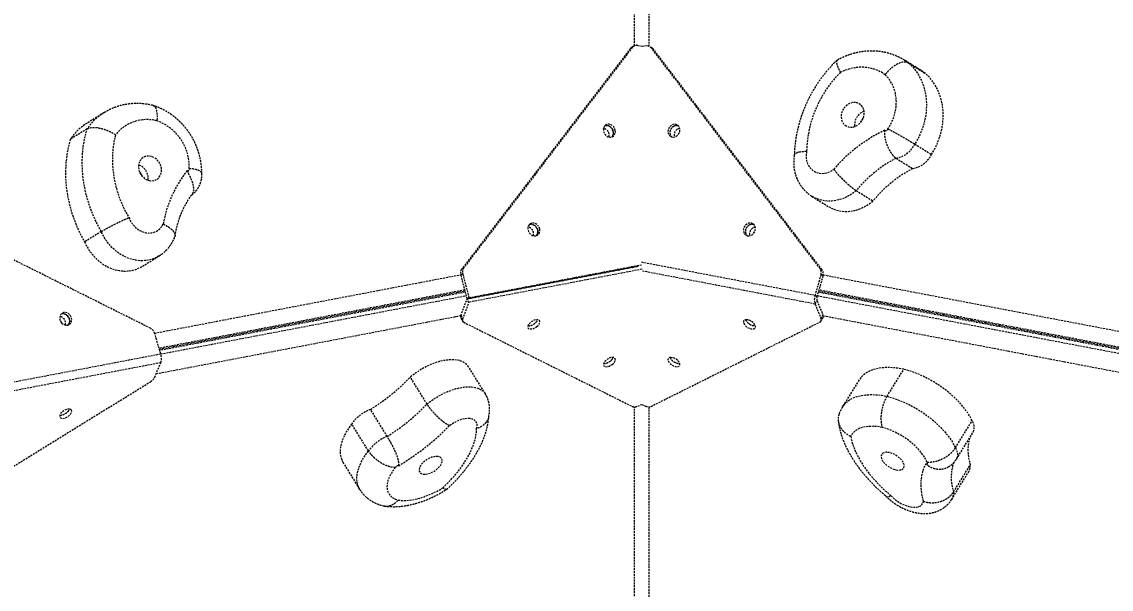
# Model space of a CAD drawing. Header units: millimetres. Extents: x -3485 to 2910, y -2710 to 2433.
# Drawn here: x -202 to 526, y -174 to 206 of the extents above; entities that cross this region are included whole.
import ezdxf

# ---------------------------------------------------------------- set-up
doc = ezdxf.new("R2010")
doc.units = ezdxf.units.MM
doc.linetypes.add('HIDDEN', pattern=[1.905, 1.27, -0.635])
for name, color, linetype in [('DIKOM_ОБЪЕКТ', 7, 'Continuous'), ('DIKOM_РАЗМЕР_ЗОНА', 7, 'Continuous'), ('DIKOM_РАЗМЕР_ОБЪЕКТА', 7, 'Continuous')]:
    doc.layers.add(name, color=color, linetype=linetype)
doc.styles.add('style1', font='arialbd.ttf', dxfattribs={"width": 0.8})
doc.dimstyles.new('1-50', dxfattribs={"dimtxt": 300, "dimasz": 200, "dimexe": 100, "dimexo": 0, "dimgap": 100, "dimtad": 1, "dimtxsty": 'style1', "dimcen": 200, "dimclrd": 7, "dimclre": 7, "dimclrt": 7, "dimadec": 1, "dimazin": 2, "dimtfac": 1, "dimtmove": 0, "dimatfit": 2, "dimfxl": 0, "dimlwd": 25, "dimlwe": 18, "dimarcsym": 0})

# ---------------------------------------------------------------- blocks, each defined once
blk = doc.blocks.new('*D1')
at = {"layer": 'Defpoints', "color": 0, "transparency": 16777216}
for p in [(945.52, 932.59), (-1315.58, -557.62), (667.32, -557.62)]:
    blk.add_point(p, dxfattribs=at)
at = {"layer": 'DIKOM_РАЗМЕР_ОБЪЕКТА', "color": 7, "lineweight": 18, "transparency": 16777216}
for p, q in [((945.52, 932.59), (-1415.58, 932.59)), ((667.32, -557.62), (-1415.58, -557.62))]:
    blk.add_line(p, q, dxfattribs=at)
at = {"layer": 'DIKOM_РАЗМЕР_ОБЪЕКТА', "color": 7, "lineweight": 25, "transparency": 16777216}
blk.add_line((-1315.58, 732.59), (-1315.58, -357.62), dxfattribs=at)
at = {"layer": 'DIKOM_РАЗМЕР_ОБЪЕКТА', "color": 7, "transparency": 16777216}
for points in [[(-1348.92, 732.59), (-1282.25, 732.59), (-1315.58, 932.59)], [(-1348.92, -357.62), (-1282.25, -357.62), (-1315.58, -557.62)]]:
    blk.add_solid(points, dxfattribs=at)
at = {"layer": 'DIKOM_РАЗМЕР_ОБЪЕКТА', "color": 7, "transparency": 16777216, "insert": (-1568.76, 187.48), "char_height": 300, "attachment_point": 5, "rotation": 90, "style": 'style1'}
blk.add_mtext('{\\fArial|b0|i0|c204|p34;1500}', dxfattribs=at)
blk = doc.blocks.new('*D3')
at = {"layer": 'Defpoints', "color": 0, "transparency": 16777216}
for p in [(1104.7, 2433.05), (-3035.21, -2058.94), (798.95, -2058.94)]:
    blk.add_point(p, dxfattribs=at)
at = {"layer": 'DIKOM_РАЗМЕР_ЗОНА', "color": 7, "lineweight": 18, "transparency": 16777216}
for p, q in [((1104.7, 2433.05), (-3135.21, 2433.05)), ((798.95, -2058.94), (-3135.21, -2058.94))]:
    blk.add_line(p, q, dxfattribs=at)
at = {"layer": 'DIKOM_РАЗМЕР_ЗОНА', "color": 7, "lineweight": 25, "transparency": 16777216}
blk.add_line((-3035.21, 2233.05), (-3035.21, -1858.94), dxfattribs=at)
at = {"layer": 'DIKOM_РАЗМЕР_ЗОНА', "color": 7, "transparency": 16777216}
for points in [[(-3068.54, 2233.05), (-3001.87, 2233.05), (-3035.21, 2433.05)], [(-3068.54, -1858.94), (-3001.87, -1858.94), (-3035.21, -2058.94)]]:
    blk.add_solid(points, dxfattribs=at)
at = {"layer": 'DIKOM_РАЗМЕР_ЗОНА', "color": 7, "transparency": 16777216, "insert": (-3288.38, 360.58), "char_height": 300, "attachment_point": 5, "rotation": 90, "style": 'style1'}
blk.add_mtext('{\\fArial|b0|i0|c204|p34;4500}', dxfattribs=at)

msp = doc.modelspace()

# ---------------------------------------------------------------- linework, layer by layer
at = {"layer": 'DIKOM_ОБЪЕКТ', "color": 7, "linetype": 'HIDDEN', "lineweight": 15}
for p, q in [((207.135, 189.845), (207.125, 419.206)), ((216.598, 419.208), (216.608, 189.54)), ((206.599, 189.571), (205.257, 188.742)), ((209.228, 190.074), (213.193, 189.461)), ((214.995, 189.674), (211.888, 189.307)), ((204.268, 187.843), (91.656, 40.424)), ((205.61, 188.672), (92.997, 41.254)), ((205.61, 188.672), (204.268, 187.843)), ((218.812, 188.322), (217.471, 189.151)), ((331.071, 40.849), (218.46, 188.252)), ((219.801, 187.423), (218.46, 188.252)), ((332.413, 40.02), (219.801, 187.423)), ((387.528, 180.17), (390.356, 178.236)), ((398.728, 173.249), (387.547, 180.159)), ((390.356, 178.236), (401.537, 171.327)), ((401.537, 171.327), (398.728, 173.249)), ((-147.436, 145.064), (-158.616, 138.154)), ((-158.713, 134.202), (-169.893, 127.292)), ((394.426, 124.028), (405.607, 117.119)), ((381.881, 114.634), (393.062, 107.725)), ((-116.349, 0.895), (-299.096, 92.25)), ((325.737, 89.098), (336.918, 82.189)), ((355.257, 92.941), (366.438, 86.031)), ((-149.19, 65.567), (-160.37, 58.656)), ((-121.742, 42.334), (-110.562, 49.244)), ((211.877, 45.221), (327.743, 23.1)), ((-113.557, -2.348), (90.909, 36.711)), ((92.317, 37.25), (90.976, 36.421)), ((90.976, 36.421), (95.098, 20.534)), ((91.656, 40.424), (92.997, 41.254)), ((92.317, 37.25), (96.439, 21.363)), ((95.098, 20.534), (209.501, 42.387)), ((209.501, 42.292), (95.098, 20.439)), ((96.439, 21.363), (212.139, 43.464)), ((212.144, 40.37), (96.439, 18.268)), ((327.743, 17.099), (211.888, 39.218)), ((331.706, 36.683), (327.743, 23.1)), ((331.071, 40.849), (332.413, 40.02)), ((333.048, 35.854), (331.706, 36.683)), ((333.219, 36.651), (537.745, -2.401)), ((333.048, 35.854), (329.085, 22.271)), ((93.551, 26.497), (-110.588, -12.499)), ((-110.429, -13.042), (93.692, 25.951)), ((93.94, 24.998), (-110.153, -13.989)), ((-109.482, -16.288), (94.54, 22.686)), ((327.743, 23.1), (329.085, 22.271)), ((329.21, 22.698), (533.247, -16.261)), ((533.989, -13.975), (329.88, 24.997)), ((330.157, 25.944), (534.294, -13.034)), ((534.469, -12.494), (330.315, 26.487)), ((90.977, 9.347), (95.098, 20.439)), ((92.319, 7.176), (96.439, 18.268)), ((95.098, 20.534), (96.439, 21.363)), ((96.439, 18.268), (95.098, 20.439)), ((327.743, 17.099), (329.085, 19.27)), ((327.743, 17.099), (331.708, 7.48)), ((329.085, 19.27), (333.049, 9.651)), ((90.911, 9.149), (-112.621, -29.732)), ((90.977, 9.347), (92.319, 7.176)), ((91.022, 7.646), (92.364, 5.475)), ((331.708, 7.48), (333.049, 9.651)), ((331.708, 5.663), (333.049, 7.834)), ((536.713, -29.766), (333.223, 9.088)), ((92.999, 4.912), (205.62, -51.383)), ((218.142, -51.38), (331.073, 5.101)), ((-109.512, -16.184), (-113.477, -2.601)), ((-234.176, -40.007), (-109.512, -16.184)), ((-109.512, -22.184), (-234.176, -46.007)), ((-113.475, -31.803), (-109.512, -22.184)), ((107.446, -43.012), (96.264, -24.922)), ((375.85, -44.597), (387.03, -26.506)), ((-298.548, -147.476), (-116.346, -34.852)), ((68.501, -49.797), (57.32, -31.707)), ((357.205, -33.683), (346.025, -51.774)), ((209.238, -51.131), (211.884, -50.06)), ((211.883, -50.06), (214.524, -51.128)), ((41.877, -71.432), (30.696, -53.343)), ((207.152, -191.32), (207.146, -51.635)), ((216.618, -51.633), (216.624, -191.32)), ((29.332, -81.115), (18.15, -63.025)), ((421.521, -79.038), (432.701, -60.947)), ((422.292, -86.552), (433.471, -68.462)), ((12.294, -88.789), (23.475, -106.878)), ((420.311, -108.57), (431.491, -90.48)), ((419.044, -113.578), (430.224, -95.487))]:
    msp.add_line(p, q, dxfattribs=at)
at = {"layer": 'DIKOM_ОБЪЕКТ', "color": 7, "linetype": 'HIDDEN', "lineweight": 15, "flags": 128}
for points in [[(374.587, 170.446), (372.046, 172.08), (369.327, 173.406), (366.458, 174.412), (363.467, 175.088), (360.384, 175.426), (357.24, 175.424), (354.066, 175.081), (350.895, 174.401), (347.757, 173.39), (344.684, 172.059)], [(390.356, 178.236), (392.769, 175.871), (394.941, 173.25), (396.854, 170.393), (398.494, 167.324), (399.846, 164.068), (400.9, 160.65), (401.648, 157.099), (402.084, 153.443), (402.203, 149.712), (402.005, 145.935), (401.492, 142.144), (400.667, 138.368), (399.538, 134.639), (398.114, 130.987), (396.405, 127.44), (394.426, 124.028)], [(376.402, 134.182), (378.083, 136.948), (379.49, 139.856), (380.606, 142.869), (381.415, 145.95), (381.909, 149.06), (382.08, 152.16), (381.928, 155.211), (381.453, 158.174), (380.661, 161.013), (379.563, 163.692), (378.173, 166.178), (376.507, 168.438), (374.587, 170.446)], [(405.607, 117.119), (407.586, 120.531), (409.294, 124.077), (410.719, 127.73), (411.848, 131.459), (412.673, 135.234), (413.186, 139.026), (413.383, 142.802), (413.264, 146.534), (412.829, 150.19), (412.081, 153.741), (411.027, 157.158), (409.674, 160.415), (408.035, 163.484), (406.121, 166.34), (403.95, 168.962), (401.537, 171.327)], [(347.897, 136.624), (349.18, 135.876), (350.616, 135.447), (352.146, 135.352), (353.707, 135.596), (355.236, 136.17), (356.669, 137.049), (357.949, 138.198), (359.022, 139.569), (359.845, 141.107), (360.385, 142.748), (360.618, 144.425), (360.536, 146.071), (360.142, 147.616), (359.451, 148.998), (358.493, 150.161), (357.307, 151.057), (355.94, 151.648), (354.45, 151.912), (352.896, 151.837), (351.343, 151.426), (349.855, 150.695), (348.491, 149.676), (347.308, 148.41), (346.355, 146.948), (345.67, 145.35), (345.282, 143.682), (345.206, 142.012), (345.445, 140.409), (345.99, 138.937), (346.819, 137.658), (347.897, 136.624)], [(-149.19, 65.567), (-151.897, 70.556), (-154.301, 75.686), (-156.393, 80.931), (-158.163, 86.268), (-159.601, 91.671), (-160.701, 97.114), (-161.458, 102.572), (-161.869, 108.02), (-161.931, 113.431), (-161.645, 118.779), (-161.01, 124.041), (-160.032, 129.19), (-158.713, 134.202)], [(194.241, 133.259), (193.858, 134.466), (193.186, 135.557), (192.28, 136.442), (191.213, 137.051), (190.072, 137.334), (188.949, 137.267), (187.934, 136.857), (187.111, 136.137), (186.546, 135.164), (186.285, 134.019), (186.349, 132.793), (186.732, 131.585), (187.404, 130.495), (188.31, 129.61), (189.377, 129.001), (190.518, 128.718), (191.641, 128.785), (192.655, 129.195), (193.478, 129.915), (194.043, 130.888), (194.305, 132.033), (194.241, 133.259)], [(191.962, 128.873), (192.216, 129.169), (192.75, 130.164), (192.978, 131.322), (192.88, 132.551), (192.464, 133.751), (191.764, 134.823), (190.838, 135.682), (189.759, 136.258), (188.615, 136.505), (187.499, 136.401), (187.293, 136.34)], [(187.309, 136.357), (187.607, 136.438), (188.73, 136.504), (189.872, 136.222), (190.939, 135.613), (191.845, 134.728), (192.517, 133.637), (192.9, 132.43), (192.963, 131.204), (192.702, 130.058), (192.137, 129.086), (191.94, 128.866)], [(232.982, 128.716), (234.127, 128.925), (235.217, 129.468), (236.164, 130.301), (236.89, 131.355), (237.338, 132.545), (237.471, 133.775), (237.277, 134.946), (236.773, 135.962), (236, 136.742), (235.02, 137.221), (233.913, 137.361), (232.767, 137.152), (231.677, 136.609), (230.731, 135.777), (230.004, 134.723), (229.556, 133.532), (229.424, 132.302), (229.617, 131.131), (230.121, 130.115), (230.894, 129.336), (231.874, 128.856), (232.982, 128.716)], [(235.254, 136.532), (236.362, 136.392), (236.433, 136.37)], [(-169.893, 127.292), (-171.212, 122.279), (-172.19, 117.13), (-172.825, 111.869), (-173.111, 106.52), (-173.049, 101.109), (-172.639, 95.662), (-171.881, 90.204), (-170.781, 84.761), (-169.343, 79.358), (-167.573, 74.021), (-165.481, 68.775), (-163.077, 63.646), (-160.37, 58.656)], [(-139.724, 130.254), (-140.724, 125.815), (-141.406, 121.263), (-141.765, 116.619), (-141.8, 111.911), (-141.51, 107.162), (-140.897, 102.398), (-139.965, 97.645), (-138.718, 92.929), (-137.163, 88.274), (-135.308, 83.705), (-133.163, 79.248), (-130.74, 74.926)], [(322.135, 119.322), (321.793, 117.095), (321.792, 114.891), (322.134, 112.769), (322.808, 110.789), (323.796, 109.004), (325.071, 107.463), (326.598, 106.208), (328.335, 105.274), (330.235, 104.686), (332.246, 104.46), (334.312, 104.604), (336.378, 105.111), (338.385, 105.97), (340.281, 107.155)], [(-117.263, 99.722), (-115.702, 99.517), (-114.18, 99.652), (-112.759, 100.121), (-111.498, 100.905), (-110.448, 101.971), (-109.651, 103.276), (-109.142, 104.766), (-108.94, 106.381), (-109.053, 108.054), (-109.478, 109.717), (-110.197, 111.302), (-111.18, 112.744), (-112.386, 113.983), (-113.768, 114.97), (-115.268, 115.663), (-116.824, 116.035), (-118.373, 116.07), (-119.852, 115.766), (-121.2, 115.137), (-122.362, 114.207), (-123.29, 113.016), (-123.946, 111.611), (-124.304, 110.05), (-124.348, 108.398), (-124.078, 106.721), (-123.503, 105.089), (-122.648, 103.568), (-121.547, 102.22), (-120.246, 101.101), (-118.798, 100.257), (-117.263, 99.722)], [(355.257, 92.941), (352.767, 91.015), (350.132, 89.371), (347.384, 88.027), (344.557, 87.001), (341.686, 86.305), (338.806, 85.947), (335.953, 85.933), (333.163, 86.262), (330.468, 86.93), (327.904, 87.929), (325.691, 89.127)], [(336.918, 82.189), (339.084, 81.02), (341.649, 80.021), (344.343, 79.352), (347.134, 79.024), (349.987, 79.038), (352.866, 79.395), (355.737, 80.092), (358.564, 81.118), (361.312, 82.462), (363.948, 84.106), (366.438, 86.031)], [(-130.74, 74.926), (-129.816, 72.81), (-128.597, 70.838), (-127.119, 69.064), (-125.422, 67.537), (-123.551, 66.298), (-121.559, 65.381), (-119.5, 64.811), (-117.429, 64.604), (-115.405, 64.766), (-113.482, 65.292), (-111.713, 66.167), (-110.146, 67.368), (-108.825, 68.863), (-107.785, 70.609)], [(-110.575, 49.236), (-112.38, 48.241), (-114.924, 47.196), (-117.602, 46.481), (-120.381, 46.103), (-123.227, 46.069), (-126.105, 46.378), (-128.979, 47.027), (-131.815, 48.007), (-134.576, 49.307), (-137.23, 50.91), (-139.742, 52.797), (-142.083, 54.944), (-144.223, 57.325), (-146.136, 59.911), (-147.799, 62.67), (-149.19, 65.567)], [(143.771, 67.189), (143.388, 68.397), (142.716, 69.487), (141.81, 70.372), (140.743, 70.981), (139.601, 71.264), (138.478, 71.197), (137.464, 70.787), (136.641, 70.067), (136.076, 69.094), (135.815, 67.949), (135.878, 66.723), (136.261, 65.515), (136.933, 64.425), (137.839, 63.54), (138.906, 62.931), (140.048, 62.648), (141.171, 62.715), (142.185, 63.125), (143.008, 63.845), (143.573, 64.818), (143.834, 65.963), (143.771, 67.189)], [(141.502, 62.807), (141.752, 63.097), (142.286, 64.092), (142.514, 65.251), (142.416, 66.48), (142, 67.679), (141.3, 68.752), (140.373, 69.611), (139.294, 70.187), (138.151, 70.433), (137.035, 70.33), (136.818, 70.265)], [(136.838, 70.287), (137.137, 70.368), (138.26, 70.434), (139.401, 70.152), (140.468, 69.543), (141.374, 68.658), (142.046, 67.567), (142.429, 66.36), (142.493, 65.134), (142.232, 63.988), (141.667, 63.016), (141.469, 62.796)], [(283.452, 62.653), (284.597, 62.863), (285.687, 63.406), (286.634, 64.238), (287.36, 65.292), (287.808, 66.482), (287.941, 67.713), (287.747, 68.883), (287.243, 69.9), (286.47, 70.679), (285.49, 71.158), (284.383, 71.299), (283.238, 71.089), (282.147, 70.546), (281.201, 69.714), (280.474, 68.66), (280.026, 67.47), (279.894, 66.239), (280.087, 65.068), (280.591, 64.052), (281.364, 63.273), (282.344, 62.793), (283.452, 62.653)], [(285.724, 70.469), (286.832, 70.329), (286.903, 70.307)], [(-160.37, 58.656), (-158.979, 55.759), (-157.316, 53.001), (-155.403, 50.415), (-153.263, 48.034), (-150.922, 45.886), (-148.41, 44), (-145.756, 42.396), (-142.995, 41.097), (-140.16, 40.116), (-137.285, 39.468), (-134.407, 39.159), (-131.561, 39.193), (-128.782, 39.57), (-126.104, 40.286), (-123.56, 41.331), (-121.742, 42.334)], [(-175.695, 4.473), (-174.75, 3.638), (-173.661, 3.091), (-172.516, 2.878), (-171.408, 3.014), (-170.426, 3.49), (-169.65, 4.266), (-169.143, 5.28), (-168.945, 6.449), (-169.074, 7.68), (-169.518, 8.871), (-170.242, 9.927), (-171.187, 10.762), (-172.276, 11.309), (-173.421, 11.523), (-174.529, 11.386), (-175.511, 10.911), (-176.287, 10.135), (-176.794, 9.121), (-176.992, 7.951), (-176.863, 6.721), (-176.419, 5.529), (-175.695, 4.473)], [(-175.955, 10.531), (-175.871, 10.557), (-174.762, 10.694), (-173.617, 10.48), (-172.528, 9.933), (-171.584, 9.098), (-170.86, 8.042), (-170.416, 6.85), (-170.287, 5.62), (-170.484, 4.451), (-170.991, 3.437), (-171.324, 3.04)], [(-171.34, 3.035), (-171.067, 3.35), (-170.533, 4.345), (-170.305, 5.503), (-170.403, 6.732), (-170.819, 7.932), (-171.519, 9.004), (-172.446, 9.863), (-173.525, 10.439), (-174.668, 10.686), (-175.784, 10.582), (-175.952, 10.534)], [(141.801, 1.995), (142.709, 2.821), (143.384, 3.702), (143.771, 4.567), (143.838, 5.346), (143.581, 5.975), (143.019, 6.404), (142.199, 6.598), (141.186, 6.541), (140.064, 6.238), (138.922, 5.713), (137.854, 5.009), (136.946, 4.183), (136.271, 3.301), (135.884, 2.436), (135.817, 1.658), (136.074, 1.028), (136.636, 0.599), (137.456, 0.406), (138.468, 0.463), (139.591, 0.766), (140.732, 1.291), (141.801, 1.995)], [(281.947, 6.623), (281.038, 6.532), (280.363, 6.197), (279.976, 5.644), (279.909, 4.92), (280.167, 4.082), (280.728, 3.199), (281.549, 2.342), (282.561, 1.58), (283.683, 0.975), (284.825, 0.576), (285.893, 0.416), (286.802, 0.508), (287.477, 0.843), (287.863, 1.395), (287.931, 2.12), (287.673, 2.957), (287.111, 3.841), (286.291, 4.698), (285.279, 5.46), (284.156, 6.065), (283.015, 6.463), (281.947, 6.623)], [(96.264, -24.922), (95.725, -24.153), (94.521, -22.921), (93.034, -21.901), (91.283, -21.106), (89.288, -20.546), (87.076, -20.229), (84.673, -20.157), (82.108, -20.332), (79.414, -20.752), (76.623, -21.411), (73.771, -22.301), (70.891, -23.412), (68.02, -24.73), (65.193, -26.237), (62.445, -27.917), (59.81, -29.748), (57.32, -31.707)], [(192.275, -23.236), (193.183, -22.409), (193.858, -21.528), (194.245, -20.663), (194.313, -19.884), (194.055, -19.255), (193.493, -18.826), (192.673, -18.632), (191.661, -18.689), (190.538, -18.992), (189.397, -19.517), (188.328, -20.221), (187.42, -21.047), (186.745, -21.929), (186.358, -22.794), (186.291, -23.573), (186.548, -24.202), (187.11, -24.631), (187.93, -24.825), (188.943, -24.768), (190.065, -24.464), (191.207, -23.94), (192.275, -23.236)], [(231.481, -18.617), (230.572, -18.708), (229.897, -19.043), (229.51, -19.596), (229.443, -20.32), (229.701, -21.158), (230.262, -22.041), (231.083, -22.898), (232.095, -23.66), (233.217, -24.265), (234.359, -24.663), (235.427, -24.824), (236.336, -24.732), (237.011, -24.397), (237.397, -23.845), (237.465, -23.12), (237.207, -22.283), (236.645, -21.399), (235.825, -20.542), (234.813, -19.78), (233.69, -19.175), (232.549, -18.777), (231.481, -18.617)], [(387.03, -26.506), (383.226, -25.853), (379.557, -25.473), (376.053, -25.371), (372.742, -25.547), (369.649, -25.999), (366.799, -26.723), (364.216, -27.715), (361.919, -28.967), (359.927, -30.467), (358.256, -32.205), (357.205, -33.683)], [(432.701, -60.947), (431.302, -58.253), (429.617, -55.534), (427.662, -52.813), (425.45, -50.112), (423.001, -47.452), (420.333, -44.855), (417.469, -42.342), (414.432, -39.934), (411.245, -37.649), (407.936, -35.506), (404.53, -33.523), (401.055, -31.715), (397.539, -30.097), (394.01, -28.682), (390.498, -27.482), (387.03, -26.506)], [(68.501, -49.797), (70.991, -47.838), (73.626, -46.007), (76.374, -44.327), (79.201, -42.819), (82.072, -41.502), (84.952, -40.391), (87.805, -39.5), (90.595, -38.841), (93.289, -38.422), (95.854, -38.246), (98.257, -38.318), (100.47, -38.636), (102.464, -39.195), (104.215, -39.99), (105.702, -41.01), (106.906, -42.243), (107.444, -43.01)], [(346.027, -51.771), (347.077, -50.295), (348.748, -48.558), (350.74, -47.057), (353.036, -45.806), (355.62, -44.814), (358.469, -44.089), (361.562, -43.637), (364.874, -43.462), (368.378, -43.564), (372.046, -43.944), (375.85, -44.597)], [(375.85, -44.597), (379.318, -45.573), (382.831, -46.773), (386.359, -48.188), (389.875, -49.805), (393.35, -51.613), (396.756, -53.597), (400.066, -55.739), (403.252, -58.024), (406.29, -60.433), (409.154, -62.946), (411.821, -65.542), (414.271, -68.202), (416.482, -70.903), (418.438, -73.625), (420.122, -76.343), (421.521, -79.038)], [(-169.018, -54.136), (-169.401, -53.582), (-170.073, -53.244), (-170.979, -53.15), (-172.046, -53.307), (-173.187, -53.703), (-174.31, -54.306), (-175.324, -55.066), (-176.147, -55.923), (-176.712, -56.806), (-176.974, -57.645), (-176.91, -58.371), (-176.527, -58.925), (-175.855, -59.263), (-174.949, -59.357), (-173.883, -59.2), (-172.741, -58.804), (-171.618, -58.202), (-170.604, -57.441), (-169.781, -56.584), (-169.216, -55.701), (-168.955, -54.862), (-169.018, -54.136)], [(18.15, -63.025), (16.172, -65.746), (14.463, -68.466), (13.038, -71.164), (11.909, -73.817), (11.085, -76.405), (10.572, -78.907), (10.374, -81.302), (10.493, -83.572), (10.928, -85.697), (11.676, -87.66), (12.294, -88.789)], [(101.623, -66.231), (101.965, -64.749), (101.965, -63.386), (101.624, -62.18), (100.95, -61.165), (99.962, -60.367), (98.687, -59.808), (97.16, -59.505), (95.423, -59.464), (93.523, -59.688), (91.512, -60.17), (89.446, -60.897), (87.38, -61.849), (85.373, -63), (83.477, -64.319)], [(372.625, -65.382), (369.651, -64.914), (366.804, -64.688), (364.112, -64.708), (361.602, -64.971), (359.298, -65.477), (357.225, -66.22), (355.401, -67.191), (353.847, -68.383), (352.576, -69.782), (351.603, -71.376)], [(402.578, -88.636), (401.495, -86.433), (400.118, -84.202), (398.465, -81.972), (396.556, -79.769), (394.416, -77.622), (392.072, -75.557), (389.552, -73.601), (386.888, -71.778), (384.115, -70.11), (381.265, -68.619), (378.377, -67.324), (375.484, -66.24), (372.625, -65.382)], [(79.073, -105.794), (82.421, -102.529), (85.547, -99.199), (88.435, -95.82), (91.069, -92.411), (93.435, -88.989), (95.52, -85.575), (97.314, -82.184), (98.805, -78.837), (99.988, -75.551), (100.854, -72.343), (101.4, -69.231), (101.623, -66.231)], [(351.603, -71.376), (352.253, -74.521), (353.222, -77.756), (354.506, -81.064), (356.096, -84.427), (357.986, -87.826), (360.163, -91.245), (362.618, -94.664), (365.336, -98.065), (368.303, -101.43), (371.503, -104.741), (374.919, -107.98), (378.533, -111.13)], [(421.521, -79.038), (422.235, -80.467), (422.722, -81.855), (422.973, -83.178), (422.984, -84.416), (422.756, -85.547), (422.291, -86.554), (422.29, -86.555)], [(23.475, -106.88), (22.857, -105.75), (22.109, -103.786), (21.674, -101.661), (21.555, -99.392), (21.753, -96.997), (22.266, -94.495), (23.09, -91.907), (24.22, -89.253), (25.644, -86.555), (27.353, -83.835), (29.332, -81.115)], [(75.861, -84.885), (74.578, -84.82), (73.142, -84.998), (71.612, -85.412), (70.051, -86.046), (68.522, -86.873), (67.089, -87.859), (65.809, -88.965), (64.736, -90.144), (63.912, -91.349), (63.373, -92.53), (63.14, -93.639), (63.222, -94.63), (63.616, -95.463), (64.306, -96.104), (65.264, -96.527), (66.451, -96.714), (67.817, -96.657), (69.308, -96.359), (70.861, -95.833), (72.414, -95.099), (73.903, -94.187), (75.266, -93.136), (76.449, -91.988), (77.402, -90.79), (78.087, -89.591), (78.475, -88.44), (78.551, -87.384), (78.312, -86.467), (77.767, -85.726), (76.939, -85.192), (75.861, -84.885)], [(381.822, -93.759), (383.262, -93.945), (384.551, -93.887), (385.636, -93.588), (386.473, -93.061), (387.027, -92.326), (387.276, -91.414), (387.21, -90.362), (386.832, -89.214), (386.156, -88.016), (385.211, -86.817), (384.035, -85.666), (382.676, -84.611), (381.19, -83.695), (379.638, -82.955), (378.084, -82.421), (376.59, -82.116), (375.219, -82.052), (374.026, -82.231), (373.06, -82.646), (372.361, -83.281), (371.957, -84.108), (371.864, -85.095), (372.088, -86.201), (372.618, -87.381), (373.433, -88.585), (374.499, -89.766), (375.773, -90.874), (377.202, -91.865), (378.729, -92.698), (380.29, -93.338), (381.822, -93.759)], [(47.356, -92.185), (45.675, -94.415), (44.268, -96.647), (43.152, -98.854), (42.343, -101.008), (41.849, -103.083), (41.677, -105.051), (41.83, -106.89), (42.305, -108.574), (43.096, -110.085), (44.194, -111.401), (45.585, -112.508), (47.25, -113.39), (49.17, -114.037)], [(400.161, -114.798), (399.354, -111.257), (398.839, -107.807), (398.616, -104.461), (398.685, -101.231), (399.048, -98.128), (399.702, -95.162), (400.646, -92.345), (401.876, -89.685)], [(401.876, -89.685), (402.184, -89.744), (402.455, -89.737), (402.671, -89.665), (402.816, -89.533), (402.881, -89.35), (402.862, -89.13), (402.758, -88.886), (402.578, -88.636)], [(49.17, -114.037), (51.712, -114.262), (54.431, -114.241), (57.3, -113.976), (60.291, -113.47), (63.373, -112.726), (66.517, -111.753), (69.691, -110.56), (72.862, -109.16), (76, -107.566), (79.073, -105.794)], [(378.533, -111.13), (380.073, -112.665), (381.82, -114.104), (383.728, -115.409), (385.743, -116.543), (387.811, -117.476), (389.875, -118.182), (391.878, -118.642), (393.766, -118.842), (395.486, -118.778), (396.992, -118.452), (398.243, -117.871), (399.204, -117.053), (399.849, -116.019), (400.161, -114.798)]]:
    msp.add_lwpolyline(points, dxfattribs=at)
at = {"layer": 'DIKOM_ОБЪЕКТ', "color": 7, "linetype": 'HIDDEN', "lineweight": 15}
for centre, radius, start, end in [((208.578, 186.38), 3.75, 80.022727, 142.324598), ((215.501, 185.974), 3.735, 37.594289, 97.776153), ((207.193, 185.619), 3.675, 121.787279, 142.747969), ((216.877, 185.198), 3.675, 37.257301, 58.212486), ((399.538, 117.416), 77.426, 135.109721, 178.58946), ((363.801, 136.905), 9.651, 109.701264, 186.868839), ((-127.788, 113.379), 37.283, 121.910085, 146.045758), ((-118.635, 113.51), 26.928, 75.924744, 141.552562), ((-122.951, 108.943), 32.553, 358.078078, 70.502444), ((362.96, 137.424), 4.894, 128.658123, 167.911979), ((-138.924, 106.423), 37.344, 121.823631, 146.025132), ((185.679, 130.159), 4.502, 342.549678, 81.099025), ((235.434, 131.796), 4.678, 113.933621, 218.415002), ((235.514, 131.81), 4.73, 93.147854, 218.303235), ((235.321, 132.718), 3.8, 72.579405, 118.018238), ((237.855, 130.16), 4.304, 146.761138, 198.116476), ((237.972, 130.357), 4.3, 98.087989, 149.823667), ((418.361, 40.843), 102.44, 115.466974, 139.659176), ((375.1, 134.386), 1.318, 233.353422, 351.078347), ((378.711, 131.941), 17.595, 280.37908, 333.272226), ((389.892, 125.032), 17.595, 280.37908, 333.272226), ((-127.537, 101.078), 9.647, 353.117448, 70.322552), ((422.398, 37.724), 86.929, 117.780527, 140.566031), ((-126.711, 101.589), 4.905, 12.139865, 51.300135), ((-30.866, 57.651), 78.002, 141.384505, 170.437836), ((-91.439, 107.389), 1.122, 250.477538, 24.316172), ((433.578, 30.815), 86.929, 117.780527, 140.566031), ((135.215, 64.088), 4.502, 342.547076, 81.183538), ((285.909, 65.736), 4.677, 113.926004, 218.514537), ((285.984, 65.747), 4.73, 93.148264, 218.302825), ((285.798, 66.655), 3.802, 72.766376, 118.012463), ((288.331, 64.098), 4.304, 146.760667, 198.116947), ((288.449, 64.295), 4.301, 98.179309, 149.820235), ((95.446, 37.721), 4.655, 144.499844, 196.217428), ((96.787, 38.55), 4.655, 144.498843, 196.218429), ((327.247, 38.135), 4.69, 341.969548, 35.3695), ((328.589, 37.305), 4.69, 341.969214, 35.369517), ((336.92, 20.1), 9.655, 161.897812, 198.107199), ((333.674, 20.771), 4.828, 161.899845, 198.105166), ((-177.601, 4.343), 4.5, 342.482393, 80.866484), ((92.698, 8.541), 1.9, 154.909418, 208.116652), ((330.24, 6.598), 1.713, 299.104084, 31.002592), ((331.307, 8.742), 1.965, 332.472272, 27.535699), ((-118.973, -4.187), 5.72, 16.09934, 62.692178), ((93.796, 6.386), 1.675, 151.864949, 241.5903), ((136.157, 9.441), 6.849, 268.122853, 335.305431), ((136.313, 8.603), 6.012, 266.400161, 304.804447), ((136.851, 8.958), 6.031, 298.67413, 336.756678), ((287.594, 9.466), 6.856, 204.733107, 271.836995), ((286.906, 8.964), 6.023, 203.133111, 241.346681), ((287.453, 8.625), 6.023, 235.222619, 273.438329), ((-118.687, -19.185), 9.654, 341.897794, 18.110015), ((186.632, -15.79), 6.849, 268.122853, 335.305431), ((186.787, -16.628), 6.012, 266.400161, 304.804447), ((187.325, -16.273), 6.03, 298.672601, 336.759042), ((237.129, -15.774), 6.856, 204.733998, 271.836105), ((236.44, -16.276), 6.023, 203.133064, 241.346886), ((236.987, -16.614), 6.023, 235.22518, 273.435181), ((-119.875, -28.651), 7.135, 299.64965, 333.781155), ((-43.097, 64.665), 139.18, 302.018668, 316.177366), ((-31.917, 46.577), 139.183, 302.018838, 316.177295), ((-176.64, -50.306), 6.858, 268.180312, 335.259688), ((-176.509, -51.128), 6.033, 266.711158, 304.761659), ((-175.964, -50.791), 6.033, 298.678301, 336.729447), ((41.012, -79.677), 28.283, 111.392141, 143.931643), ((207.129, -46.946), 4.686, 251.221984, 296.752333), ((216.633, -46.945), 4.685, 243.249615, 288.789475), ((-36.403, 53.478), 168.069, 300.716347, 315.502191), ((426.659, -65.363), 7.484, 335.544602, 36.164879), ((52.193, -97.766), 28.282, 111.391768, 143.932016), ((461.208, -80.627), 31.309, 164.969938, 198.342725), ((49.224, -93.066), 2.065, 83.855937, 154.768119), ((449.277, -98.829), 30.56, 160.933588, 198.587374), ((422.495, -90.868), 9.004, 329.13509, 2.473149), ((411.314, -108.959), 9.005, 329.171879, 2.471106)]:
    msp.add_arc(centre, radius, start, end, dxfattribs=at)
for points, knots in [([(387.507, 180.137), (386.988, 180.465), (385.46, 181.434), (382.75, 182.745), (379.414, 184.075), (375.96, 185.099), (372.418, 185.827), (368.806, 186.252), (365.145, 186.371), (361.458, 186.184), (357.764, 185.69), (354.088, 184.892), (350.449, 183.795), (346.876, 182.397), (344.251, 181.149), (342.829, 180.363), (342.542, 180.203)], [0, 0, 0, 0, 0.0397173, 0.1170971, 0.1944349, 0.2718165, 0.3493224, 0.4270268, 0.5049886, 0.5832586, 0.6618634, 0.7408195, 0.820124, 0.899762, 0.9797055, 1, 1, 1, 1]), ([(342.382, 180.081), (341.87, 179.586), (340.136, 177.91), (337.321, 174.89), (334.015, 170.967), (330.927, 166.855), (328.062, 162.577), (325.434, 158.148), (323.051, 153.584), (320.925, 148.902), (319.062, 144.121), (317.471, 139.259), (316.159, 134.335), (315.128, 129.366), (314.398, 124.374), (313.989, 120.147), (313.923, 117.597), (313.9, 116.708)], [0, 0, 0, 0, 0.0299713, 0.1015529, 0.1731576, 0.2447921, 0.3164513, 0.3881311, 0.4598263, 0.5315328, 0.6032455, 0.6749585, 0.7466656, 0.8183585, 0.8900264, 0.9616567, 1, 1, 1, 1]), ([(342.401, 180.062), (342.299, 179.947), (342.071, 179.692), (342.023, 178.895), (342.201, 177.778), (342.646, 176.36), (343.415, 174.5), (344.178, 172.985), (344.679, 172.07), (344.684, 172.059)], [0, 0, 0, 0, 0.1283693, 0.2866178, 0.4493816, 0.6091548, 0.7734491, 0.9974115, 1, 1, 1, 1]), ([(390.356, 178.236), (389.961, 178.434), (389.158, 178.835), (387.669, 178.992), (386.004, 178.812), (384.216, 178.275), (382.331, 177.393), (380.432, 176.206), (378.541, 174.725), (376.565, 172.851), (375.274, 171.348), (374.603, 170.467), (374.587, 170.446)], [0, 0, 0, 0, 0.1057722, 0.2146149, 0.3203869, 0.4292273, 0.5350203, 0.6438799, 0.7497297, 0.8586422, 0.9966433, 1, 1, 1, 1]), ([(-114.9, 149.971), (-115.558, 150.121), (-117.456, 150.556), (-120.623, 151.017), (-124.38, 151.27), (-128.113, 151.2), (-131.793, 150.815), (-135.395, 150.118), (-138.9, 149.119), (-142.277, 147.813), (-145.153, 146.445), (-146.827, 145.401), (-147.483, 144.993)], [0, 0, 0, 0, 0.0587697, 0.1694129, 0.2797452, 0.3895455, 0.4987957, 0.6075047, 0.7157098, 0.8234691, 0.9308686, 1, 1, 1, 1]), ([(-114.764, 149.889), (-114.585, 149.84), (-114.086, 149.704), (-113.412, 149.033), (-112.755, 147.93), (-112.28, 146.468), (-111.984, 144.684), (-111.875, 142.452), (-111.972, 140.685), (-112.084, 139.654), (-112.086, 139.629)], [0, 0, 0, 0, 0.0821919, 0.2291747, 0.3720495, 0.5190634, 0.6620132, 0.8090982, 0.9954707, 1, 1, 1, 1]), ([(-82.11, 104.427), (-82.104, 104.601), (-82.062, 105.984), (-82.202, 108.594), (-82.63, 112.24), (-83.37, 115.866), (-84.393, 119.447), (-85.701, 122.956), (-87.281, 126.367), (-89.124, 129.655), (-91.217, 132.795), (-93.546, 135.765), (-96.094, 138.541), (-98.844, 141.102), (-101.776, 143.428), (-104.87, 145.5), (-108.102, 147.302), (-111.38, 148.782), (-113.62, 149.591), (-114.727, 149.93), (-114.749, 149.937)], [0, 0, 0, 0, 0.00887856, 0.07028276, 0.13181308, 0.19354207, 0.25543684, 0.31746845, 0.37961253, 0.4418482, 0.50415883, 0.56652681, 0.62893345, 0.69135988, 0.75378108, 0.81616544, 0.87847463, 0.94066297, 0.99880391, 1, 1, 1, 1]), ([(-158.713, 134.202), (-158.312, 134.409), (-157.498, 134.829), (-155.886, 135.157), (-154.021, 135.252), (-151.957, 135.09), (-149.723, 134.677), (-147.414, 134.028), (-145.054, 133.147), (-142.449, 131.932), (-140.689, 130.898), (-139.735, 130.261), (-139.724, 130.254)], [0, 0, 0, 0, 0.1043141, 0.2116595, 0.3159674, 0.4232786, 0.527986, 0.6356773, 0.7413947, 0.8501012, 0.9982863, 1, 1, 1, 1]), ([(374.313, 133.329), (374.311, 133.32), (374.16, 132.699), (374.064, 131.405), (374.209, 129.294), (374.644, 126.973), (375.349, 124.56), (376.246, 122.255), (377.268, 120.162), (378.391, 118.286), (379.552, 116.721), (380.739, 115.443), (381.497, 114.906), (381.881, 114.634)], [0, 0, 0, 0, 0.0010785, 0.0812563, 0.1643764, 0.2682248, 0.3751122, 0.4780727, 0.5839581, 0.6864878, 0.7919613, 0.894491, 1, 1, 1, 1]), ([(376.402, 134.182), (376.413, 134.178), (377.307, 133.82), (378.897, 133.001), (381.293, 131.707), (383.49, 130.473), (385.694, 129.212), (387.805, 127.985), (389.808, 126.808), (391.601, 125.742), (393.197, 124.782), (394.013, 124.282), (394.426, 124.028)], [0, 0, 0, 0, 0.0016801, 0.1432319, 0.2488639, 0.3575581, 0.4631181, 0.5717357, 0.6772711, 0.7858684, 0.8914032, 1, 1, 1, 1]), ([(313.887, 116.852), (313.886, 116.847), (313.677, 115.841), (313.487, 113.797), (313.421, 110.75), (313.699, 107.727), (314.287, 104.775), (315.185, 101.93), (316.379, 99.226), (317.852, 96.697), (319.581, 94.368), (321.548, 92.276), (323.582, 90.509), (325.038, 89.574), (325.695, 89.151)], [0, 0, 0, 0, 0.0004993, 0.0949373, 0.189404, 0.2835924, 0.3773544, 0.4705555, 0.563096, 0.6549127, 0.7459949, 0.8363778, 0.9261374, 1, 1, 1, 1]), ([(313.895, 116.851), (313.966, 117.059), (314.11, 117.477), (314.855, 118.036), (315.963, 118.519), (317.455, 118.907), (319.452, 119.208), (321.118, 119.307), (322.12, 119.322), (322.135, 119.322)], [0, 0, 0, 0, 0.1539132, 0.3098469, 0.470285, 0.6266238, 0.7874572, 0.9968221, 1, 1, 1, 1]), ([(-91.813, 106.332), (-91.811, 106.324), (-91.603, 105.713), (-91.04, 104.509), (-90.11, 102.602), (-89.169, 100.544), (-88.368, 98.418), (-87.82, 96.391), (-87.564, 94.538), (-87.626, 92.875), (-87.951, 91.512), (-88.402, 90.842), (-88.604, 90.543)], [0, 0, 0, 0, 0.0012298, 0.0926642, 0.1874548, 0.3058833, 0.4277796, 0.545195, 0.6659465, 0.7828732, 0.9031552, 1, 1, 1, 1]), ([(-90.416, 107.851), (-90.405, 107.851), (-89.41, 107.854), (-87.752, 107.656), (-85.739, 107.203), (-84.247, 106.674), (-83.096, 106.052), (-82.393, 105.368), (-82.075, 104.854), (-82.122, 104.578), (-82.127, 104.546)], [0, 0, 0, 0, 0.0024364, 0.2073359, 0.3602432, 0.5175774, 0.6703801, 0.8276067, 0.9803769, 1, 1, 1, 1]), ([(-88.872, 90.062), (-88.769, 90.126), (-88.034, 90.585), (-86.845, 91.683), (-85.359, 93.329), (-84.14, 95.171), (-83.184, 97.145), (-82.502, 99.225), (-82.121, 101.374), (-81.996, 103.164), (-82.105, 104.217), (-82.139, 104.545)], [0, 0, 0, 0, 0.0217406, 0.1553842, 0.2878162, 0.4192521, 0.5499547, 0.6802263, 0.8104084, 0.9408667, 1, 1, 1, 1]), ([(340.281, 107.155), (340.289, 107.144), (340.892, 106.359), (342.052, 104.947), (343.895, 102.899), (345.645, 101.078), (347.456, 99.304), (349.239, 97.655), (350.977, 96.141), (352.58, 94.835), (354.054, 93.722), (354.852, 93.204), (355.257, 92.941)], [0, 0, 0, 0, 0.0020441, 0.1451476, 0.2509369, 0.3597583, 0.4650838, 0.5734339, 0.6785526, 0.7867053, 0.8918284, 1, 1, 1, 1]), ([(-99.933, 62.575), (-99.831, 63.19), (-99.487, 65.279), (-98.712, 68.762), (-97.513, 72.965), (-96.057, 77.026), (-94.357, 80.938), (-92.407, 84.675), (-90.479, 87.883), (-89.111, 89.749), (-88.553, 90.509)], [0, 0, 0, 0, 0.05825876, 0.19791502, 0.33779122, 0.47810165, 0.6189183, 0.76031661, 0.902354, 1, 1, 1, 1]), ([(-149.19, 65.567), (-148.788, 65.81), (-147.973, 66.304), (-146.374, 67.211), (-144.535, 68.218), (-142.507, 69.293), (-140.321, 70.419), (-138.071, 71.544), (-135.781, 72.654), (-133.306, 73.809), (-131.643, 74.544), (-130.754, 74.92), (-130.74, 74.926)], [0, 0, 0, 0, 0.1053879, 0.2138305, 0.3192157, 0.4276522, 0.5331373, 0.6416667, 0.7474235, 0.8562229, 0.9978491, 1, 1, 1, 1]), ([(-107.785, 70.609), (-107.771, 70.602), (-106.799, 70.118), (-105.209, 69.231), (-103.285, 67.902), (-101.871, 66.685), (-100.802, 65.462), (-100.114, 64.281), (-99.87, 63.163), (-99.871, 62.426), (-100.068, 62.101), (-100.079, 62.084)], [0, 0, 0, 0, 0.0025779, 0.1830838, 0.3165239, 0.4537872, 0.5866417, 0.7233153, 0.8559088, 0.9923337, 1, 1, 1, 1]), ([(-110.596, 49.265), (-110.06, 49.595), (-108.725, 50.418), (-106.799, 52.03), (-104.823, 54.032), (-103.083, 56.251), (-101.596, 58.652), (-100.628, 60.625), (-100.185, 61.796), (-100.076, 62.083)], [0, 0, 0, 0, 0.1120056, 0.278883, 0.4454014, 0.6118758, 0.7786096, 0.9458908, 1, 1, 1, 1]), ([(109.589, -58.603), (109.601, -58.565), (109.852, -57.741), (110.127, -56.093), (110.344, -53.687), (110.257, -51.31), (109.89, -48.901), (109.19, -46.514), (108.352, -44.51), (107.654, -43.414), (107.409, -43.029)], [0, 0, 0, 0, 0.0074451, 0.1613813, 0.3110665, 0.4576645, 0.6020959, 0.7609869, 0.9160329, 1, 1, 1, 1]), ([(83.477, -64.319), (83.469, -64.315), (82.865, -64.015), (81.707, -63.343), (79.863, -62.055), (78.113, -60.67), (76.302, -59.076), (74.519, -57.345), (72.781, -55.488), (71.178, -53.59), (69.704, -51.658), (68.906, -50.423), (68.501, -49.797)], [0, 0, 0, 0, 0.0020403, 0.1451445, 0.2509348, 0.359756, 0.4650819, 0.5734313, 0.6785517, 0.7867062, 0.8918266, 1, 1, 1, 1]), ([(375.85, -44.597), (375.488, -45.225), (374.753, -46.499), (373.81, -48.702), (373.01, -51.071), (372.397, -53.521), (371.976, -56.02), (371.766, -58.456), (371.77, -60.802), (372.008, -63.163), (372.362, -64.63), (372.619, -65.364), (372.625, -65.382)], [0, 0, 0, 0, 0.1057742, 0.2146145, 0.3203888, 0.4292291, 0.5350206, 0.6438818, 0.7497297, 0.8586437, 0.9966445, 1, 1, 1, 1]), ([(81.528, -106.885), (81.847, -106.596), (83.39, -105.195), (86.035, -102.611), (89.379, -99.105), (92.52, -95.508), (95.455, -91.831), (98.166, -88.082), (100.639, -84.269), (102.859, -80.4), (104.809, -76.487), (106.471, -72.546), (107.828, -68.597), (108.853, -64.666), (109.544, -60.98), (109.727, -58.614), (109.809, -57.544)], [0, 0, 0, 0, 0.0196402, 0.0949164, 0.1704329, 0.2462546, 0.3224187, 0.3989505, 0.475853, 0.553095, 0.6305936, 0.7081428, 0.7854275, 0.8620723, 0.9376624, 1, 1, 1, 1]), ([(343.798, -56.414), (343.603, -57.046), (343.206, -58.333), (343.124, -60.38), (343.428, -62.445), (344.159, -64.475), (345.275, -66.382), (346.77, -68.146), (348.813, -69.889), (350.535, -70.89), (351.591, -71.37), (351.603, -71.376)], [0, 0, 0, 0, 0.1133633, 0.2306787, 0.3513737, 0.4691366, 0.5902525, 0.7091507, 0.8314121, 0.9980747, 1, 1, 1, 1]), ([(346.059, -51.788), (345.741, -52.301), (344.931, -53.604), (344.234, -55.185), (343.853, -56.234), (343.789, -56.411)], [0, 0, 0, 0, 0.3504445, 0.8906671, 1, 1, 1, 1]), ([(109.582, -58.601), (109.575, -58.642), (109.472, -59.319), (108.878, -60.572), (107.801, -62.271), (106.3, -63.778), (104.307, -65.173), (102.64, -65.906), (101.638, -66.226), (101.623, -66.231)], [0, 0, 0, 0, 0.01162383, 0.19378398, 0.38120352, 0.56383108, 0.75171499, 0.99628703, 1, 1, 1, 1]), ([(343.26, -61.094), (343.326, -61.638), (343.544, -63.417), (344.156, -66.45), (345.179, -70.205), (346.512, -74.003), (348.145, -77.832), (350.069, -81.67), (352.271, -85.495), (354.735, -89.286), (357.443, -93.026), (360.379, -96.701), (363.528, -100.299), (366.874, -103.812), (370.408, -107.225), (373.136, -109.684), (374.69, -110.994), (374.969, -111.229)], [0, 0, 0, 0, 0.0308487, 0.1009663, 0.1720799, 0.2445162, 0.317968, 0.392096, 0.4665815, 0.5411325, 0.6155566, 0.689761, 0.7637076, 0.8373882, 0.9108185, 0.9840275, 1, 1, 1, 1]), ([(49.445, -91.012), (49.447, -91.007), (49.598, -90.576), (49.694, -89.7), (49.549, -88.186), (49.114, -86.381), (48.409, -84.303), (47.512, -82.101), (46.49, -79.867), (45.367, -77.607), (44.206, -75.425), (43.019, -73.316), (42.261, -72.066), (41.877, -71.432)], [0, 0, 0, 0, 0.0010797, 0.0812573, 0.1643744, 0.2682251, 0.3751112, 0.4780719, 0.5839574, 0.6864877, 0.7919606, 0.8944908, 1, 1, 1, 1]), ([(402.578, -88.636), (402.589, -88.636), (403.461, -88.658), (405.148, -88.642), (407.698, -88.248), (410.049, -87.616), (412.402, -86.701), (414.646, -85.542), (416.759, -84.149), (418.633, -82.583), (420.282, -80.864), (421.104, -79.652), (421.521, -79.038)], [0, 0, 0, 0, 0.0016814, 0.1432307, 0.2488639, 0.3575565, 0.4631178, 0.5717336, 0.6772707, 0.7858679, 0.8914022, 1, 1, 1, 1]), ([(47.356, -92.185), (47.345, -92.186), (46.452, -92.24), (44.86, -92.074), (42.465, -91.431), (40.269, -90.551), (38.065, -89.397), (35.953, -88.027), (33.95, -86.457), (32.157, -84.761), (30.561, -82.957), (29.745, -81.735), (29.332, -81.115)], [0, 0, 0, 0, 0.0016821, 0.1432324, 0.2488651, 0.3575576, 0.4631187, 0.5717351, 0.6772719, 0.7858663, 0.8914044, 1, 1, 1, 1]), ([(416.988, -91.707), (417.434, -91.439), (418.476, -90.813), (419.977, -89.502), (421.323, -88.052), (421.993, -86.967), (422.256, -86.54)], [0, 0, 0, 0, 0.20890845, 0.48813098, 0.79864931, 1, 1, 1, 1]), ([(401.876, -89.685), (401.881, -89.691), (402.272, -90.132), (403.232, -90.946), (404.977, -91.998), (407.056, -92.827), (409.356, -93.306), (411.675, -93.383), (413.879, -93.045), (415.684, -92.477), (416.629, -91.896), (416.973, -91.684)], [0, 0, 0, 0, 0.0014505, 0.109003, 0.2205091, 0.3598191, 0.5032049, 0.6413229, 0.7833648, 0.9209065, 1, 1, 1, 1]), ([(23.491, -106.873), (23.922, -107.538), (24.839, -108.953), (26.548, -110.886), (28.514, -112.695), (30.677, -114.271), (33.016, -115.621), (35.528, -116.733), (37.622, -117.438), (38.883, -117.744), (39.231, -117.829)], [0, 0, 0, 0, 0.1199276, 0.2550069, 0.3897123, 0.5250401, 0.6620249, 0.8017285, 0.9452109, 1, 1, 1, 1]), ([(39.892, -117.958), (40.44, -118.038), (42.088, -118.28), (44.916, -118.454), (48.401, -118.417), (51.986, -118.107), (55.643, -117.538), (59.333, -116.72), (63.024, -115.669), (66.696, -114.398), (70.328, -112.921), (73.906, -111.253), (77.408, -109.397), (79.923, -107.928), (81.255, -107.068), (81.476, -106.926)], [0, 0, 0, 0, 0.0417516, 0.125626, 0.2107203, 0.2971841, 0.3842259, 0.4711168, 0.5575716, 0.6434931, 0.728908, 0.8139085, 0.8986196, 0.9831816, 1, 1, 1, 1]), ([(81.523, -106.88), (81.519, -106.89), (81.456, -107.04), (81.094, -107.018), (80.349, -106.753), (79.579, -106.208), (79.078, -105.798), (79.073, -105.794)], [0, 0, 0, 0, 0.0200289, 0.3043953, 0.596797, 0.9953954, 1, 1, 1, 1]), ([(400.161, -114.798), (400.175, -114.803), (401.195, -115.173), (403.065, -115.64), (405.849, -115.859), (408.371, -115.71), (410.87, -115.22), (413.232, -114.417), (415.437, -113.31), (417.377, -111.951), (419.067, -110.367), (419.892, -109.175), (420.311, -108.57)], [0, 0, 0, 0, 0.0020409, 0.145146, 0.2509365, 0.3597569, 0.4650848, 0.5734335, 0.6785541, 0.7867086, 0.8918296, 1, 1, 1, 1]), ([(39.238, -117.804), (39.349, -117.841), (40.045, -118.075), (41.433, -118.105), (43.324, -117.864), (45.217, -117.164), (47.193, -115.978), (48.484, -114.805), (49.154, -114.055), (49.17, -114.037)], [0, 0, 0, 0, 0.033961, 0.2130196, 0.3972647, 0.5764167, 0.7607539, 0.9943199, 1, 1, 1, 1]), ([(374.864, -111.129), (374.944, -111.214), (375.699, -112.027), (377.266, -113.461), (379.612, -115.362), (382.108, -117.079), (384.722, -118.616), (387.447, -119.958), (390.273, -121.092), (393.194, -121.998), (396.206, -122.649), (399.151, -122.988), (401.959, -123.023), (404.562, -122.786), (407.038, -122.29), (409.376, -121.543), (411.566, -120.556), (413.594, -119.338), (415.512, -117.855), (417.24, -116.091), (418.434, -114.618), (418.933, -113.721), (419.026, -113.553)], [0, 0, 0, 0, 0.006878, 0.065011, 0.1225893, 0.1799022, 0.237227, 0.2948963, 0.3532367, 0.4126652, 0.4735156, 0.5358234, 0.5907634, 0.6438188, 0.6949788, 0.7445435, 0.7928827, 0.8403315, 0.887169, 0.9384335, 0.988514, 1, 1, 1, 1]), ([(374.973, -111.224), (374.981, -111.236), (375.137, -111.46), (375.721, -111.616), (376.828, -111.662), (377.873, -111.378), (378.523, -111.133), (378.533, -111.13)], [0, 0, 0, 0, 0.0161427, 0.3065171, 0.6052326, 0.994092, 1, 1, 1, 1])]:
    msp.add_open_spline(points, degree=3, knots=knots, dxfattribs=at)

# ---------------------------------------------------------------- dimensions: what is measured, and where the dimension line sits
at = {"layer": 'DIKOM_РАЗМЕР_ЗОНА'}
dim = msp.add_linear_dim(base=(-3035.208, -2058.938), p1=(1104.7, 2433.047), p2=(798.952, -2058.938), angle=90, text='{\\fArial|b0|i0|c204|p34;4500}', dimstyle='1-50', dxfattribs=at)
dim.commit()
dim.dimension.update_dxf_attribs({"geometry": '*D3', "text_midpoint": (-3035.208, 360.58), "dimtype": 160})
at = {"layer": 'DIKOM_РАЗМЕР_ОБЪЕКТА'}
dim = msp.add_linear_dim(base=(-1315.584, -557.62), p1=(945.524, 932.587), p2=(667.323, -557.62), angle=90, text='{\\fArial|b0|i0|c204|p34;1500}', dimstyle='1-50', dxfattribs=at)
dim.commit()
dim.dimension.update_dxf_attribs({"geometry": '*D1', "text_midpoint": (-1315.584, 187.483), "dimtype": 160})

doc.saveas('drawing.dxf')
